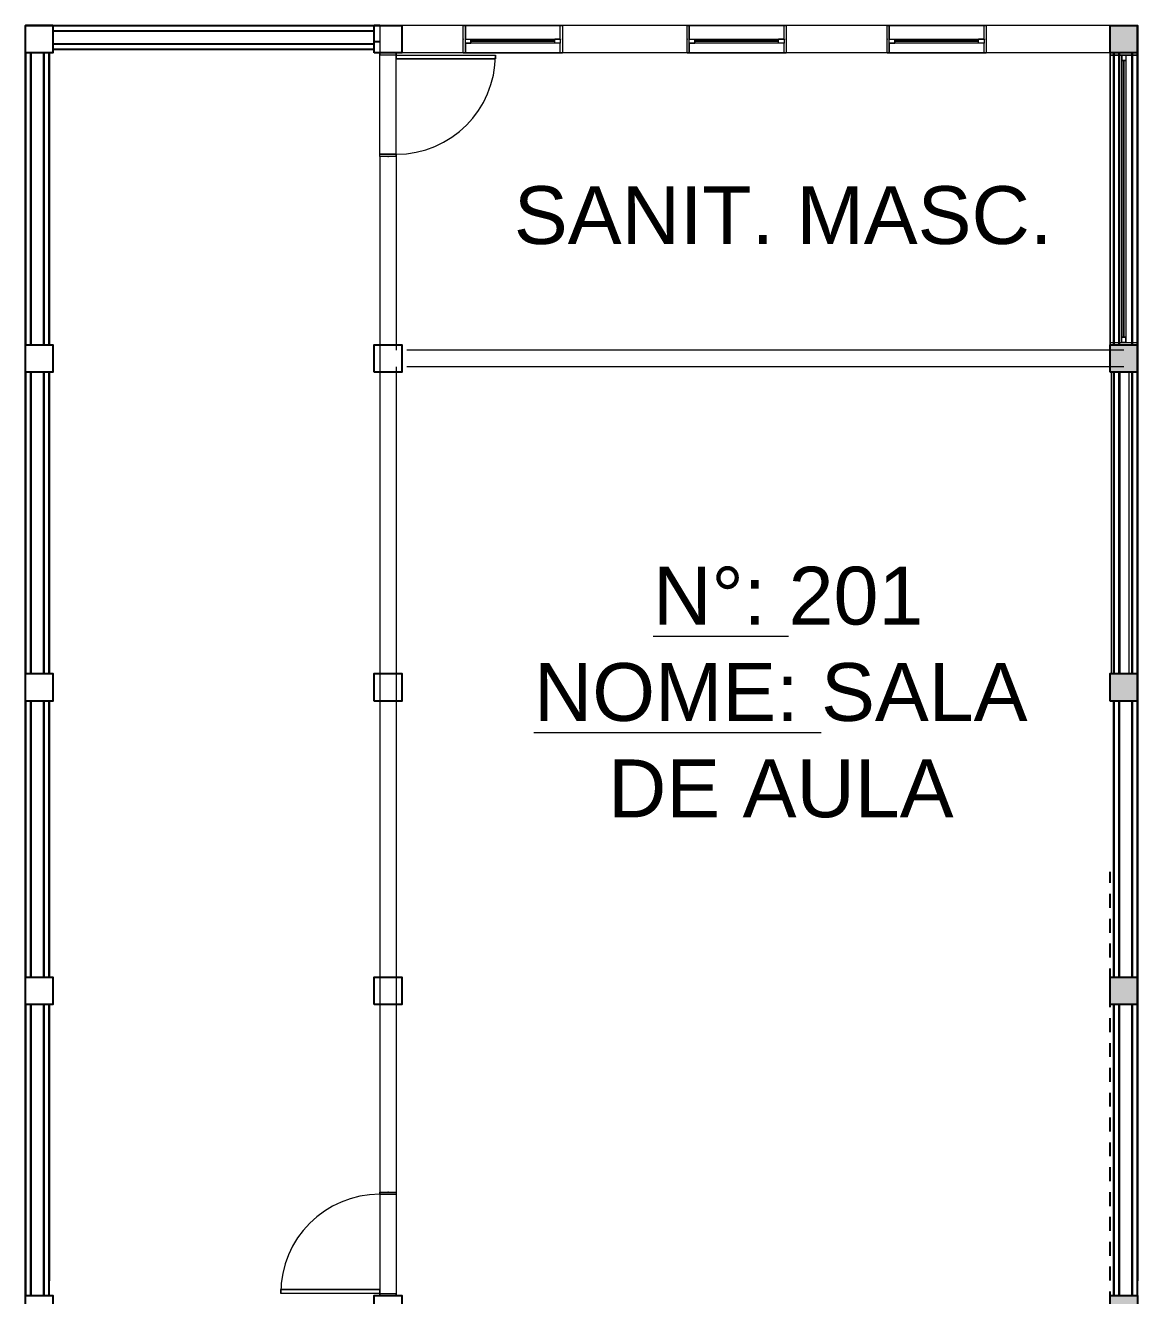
# Model space of a CAD drawing. Header units: metres. Extents: x 512 to 829, y -209 to 245.
# Drawn here: x 652.12 to 662.28, y -136.5 to -124.9 of the extents above; entities that cross this region are included whole.
import ezdxf

# ---------------------------------------------------------------- set-up
doc = ezdxf.new("R2010")
doc.units = ezdxf.units.M
doc.header["$LTSCALE"] = 0.508
doc.set_wipeout_variables(frame=1)
doc.header["$PDSIZE"] = -2
doc.linetypes.add('HIDDEN', pattern=[0.375, 0.25, -0.125])
for name, color, linetype, lineweight in [('03', 3, 'Continuous', 15), ('AMB-NOVOS', 10, 'Continuous', 15), ('None', 7, 'Continuous', 5), ('NãoImprimir', 7, 'Continuous', 5), ('Peitoris', 2, 'Continuous', 5), ('PORTAS-JAN-ESCADA-DIVS-AUX', 2, 'Continuous', 15), ('Telhado-Princ', 7, 'Continuous', 5)]:
    doc.layers.add(name, color=color, linetype=linetype, lineweight=lineweight)
for name, color, linetype in [('ARQ-COR', 2, 'Continuous'), ('ARQ-CXO', 2, 'Continuous'), ('MB-ARQ-PORTA-PROJEÇÃO ABERTURA', 1, 'HIDDEN'), ('PENA06', 6, 'Continuous')]:
    doc.layers.add(name, color=color, linetype=linetype)

# ---------------------------------------------------------------- blocks, each defined once
blk = doc.blocks.new('Grupo-5086')
at = {"color": 7, "linetype": 'Continuous', "lineweight": 5}
for points in [[(-0.45, 0.125), (-0.43095, 0.125), (-0.43095, -0.125), (-0.45, -0.125)], [(0.43095, 0.125), (0.45, 0.125), (0.45, -0.125), (0.43095, -0.125)]]:
    blk.add_wipeout(points, dxfattribs=at).dxf.layer = 'None'
at = {"layer": 'None', "color": 7, "linetype": 'Continuous', "lineweight": 5}
for points in [[(-0.45, 0.125), (-0.43095, 0.125), (-0.43095, -0.125), (-0.45, -0.125)], [(0.43095, 0.125), (0.45, 0.125), (0.45, -0.125), (0.43095, -0.125)]]:
    blk.add_lwpolyline(points, close=True, dxfattribs=at)
blk = doc.blocks.new('Grupo-5087')
at = {"layer": 'None', "color": 7}
blk.add_blockref('Grupo-5086', (0, 0), dxfattribs=at)
at = {"layer": 'None', "color": 7, "linetype": 'Continuous', "lineweight": 5}
for p, q in [((-0.45, 0.125), (-0.43095, 0.125)), ((-0.43095, 0.125), (-0.43095, -0.125)), ((0.45, 0.125), (0.43095, 0.125)), ((0.43095, 0.125), (0.43095, -0.125)), ((-0.45, -0.125), (-0.43095, -0.125)), ((0.45, -0.125), (0.43095, -0.125))]:
    blk.add_line(p, q, dxfattribs=at)
blk = doc.blocks.new('Grupo-5088')
at = {"layer": 'None', "color": 7, "linetype": 'Continuous', "lineweight": 5}
for p, q in [((-0.43095, 0.034925), (-0.43095, 0)), ((0.43095, 0.034925), (0.43095, 0))]:
    blk.add_line(p, q, dxfattribs=at)
blk = doc.blocks.new('Grupo-5089')
at = {"color": 7, "linetype": 'Continuous', "lineweight": 5}
for points in [[(-0.43095, 0.034925), (-0.38015, 0.034925), (-0.38015, 0), (-0.43095, 0)], [(0.38015, 0.034925), (0.43095, 0.034925), (0.43095, 0), (0.38015, 0)]]:
    blk.add_wipeout(points, dxfattribs=at).dxf.layer = 'None'
at = {"layer": 'None', "color": 7, "linetype": 'Continuous', "lineweight": 5}
for points in [[(-0.43095, 0.034925), (-0.38015, 0.034925), (-0.38015, 0), (-0.43095, 0)], [(0.38015, 0.034925), (0.43095, 0.034925), (0.43095, 0), (0.38015, 0)]]:
    blk.add_lwpolyline(points, close=True, dxfattribs=at)
blk = doc.blocks.new('Grupo-5090')
at = {"layer": 'None', "color": 7}
blk.add_blockref('Grupo-5088', (0, 0), dxfattribs=at)
at = {"color": 7, "linetype": 'Continuous', "lineweight": 5}
blk.add_wipeout([(-0.38015, 0.034925), (0.38015, 0.034925), (0.38015, 0), (-0.38015, 0)], dxfattribs=at).dxf.layer = 'None'
at = {"layer": 'None', "color": 7, "linetype": 'Continuous', "lineweight": 5}
blk.add_lwpolyline([(-0.38015, 0.034925), (0.38015, 0.034925), (0.38015, 0), (-0.38015, 0)], close=True, dxfattribs=at)
at = {"layer": 'None', "color": 7}
blk.add_blockref('Grupo-5089', (0, 0), dxfattribs=at)
at = {"layer": 'None', "color": 7, "linetype": 'Continuous', "lineweight": 5}
for p, q in [((-0.43095, 0.034925), (-0.38015, 0.034925)), ((-0.43095, 0), (-0.38015, 0)), ((-0.38015, 0.034925), (-0.38015, 0)), ((0.43095, 0.034925), (0.38015, 0.034925)), ((0.38015, 0.034925), (0.38015, 0)), ((0.43095, 0), (0.38015, 0))]:
    blk.add_line(p, q, dxfattribs=at)
blk = doc.blocks.new('Grupo-5091')
at = {"color": 7, "linetype": 'Continuous', "lineweight": 9}
blk.add_wipeout([(-0.38, 0.018), (0.38, 0.018), (0.38, 0.017), (-0.38, 0.017)], dxfattribs=at).dxf.layer = 'None'
blk = doc.blocks.new('Grupo-5092')
at = {"layer": 'None', "color": 7}
blk.add_blockref('Grupo-5091', (0, 0), dxfattribs=at)
at = {"layer": 'None', "color": 7, "linetype": 'Continuous', "lineweight": 25}
for p, q in [((-0.38, 0.018), (0.38, 0.018)), ((-0.38, 0.017), (0.38, 0.017))]:
    blk.add_line(p, q, dxfattribs=at)
blk = doc.blocks.new('Grupo-5093')
at = {"layer": 'None', "color": 7, "linetype": 'Continuous', "lineweight": 20}
for p, q in [((0.45, 0.125), (-0.45, 0.125)), ((0.45, -0.125), (-0.45, -0.125))]:
    blk.add_line(p, q, dxfattribs=at)
blk = doc.blocks.new('Window (2D)-428')
at = {"color": 7, "linetype": 'Continuous', "lineweight": 5}
blk.add_wipeout([(-0.45, 0.125), (0.45, 0.125), (0.45, -0.125), (-0.45, -0.125)], dxfattribs=at).dxf.layer = 'None'
at = {"layer": 'None', "color": 7}
blk.add_blockref('Grupo-5087', (0, 0), dxfattribs=at)
at = {"layer": 'None', "color": 7, "linetype": 'Continuous', "lineweight": 5}
for p, q in [((-0.45, 0.125), (0.45, 0.125)), ((-0.45, -0.125), (0.45, -0.125))]:
    blk.add_line(p, q, dxfattribs=at)
at = {"layer": 'NãoImprimir', "linetype": 'Continuous'}
for p in [(-0.45, 0), (0.45, 0)]:
    blk.add_point(p, dxfattribs=at)
at = {"layer": 'Peitoris'}
blk.add_blockref('Grupo-5090', (0, 0), dxfattribs=at)
blk.add_blockref('Grupo-5092', (0, 0), dxfattribs=at)
at = {"layer": 'Telhado-Princ'}
blk.add_blockref('Grupo-5093', (0, 0), dxfattribs=at)
blk = doc.blocks.new('Grupo-5094')
at = {"color": 7, "linetype": 'Continuous', "lineweight": 5}
for points in [[(-0.45, 0.125), (-0.43095, 0.125), (-0.43095, -0.125), (-0.45, -0.125)], [(0.43095, 0.125), (0.45, 0.125), (0.45, -0.125), (0.43095, -0.125)]]:
    blk.add_wipeout(points, dxfattribs=at).dxf.layer = 'None'
at = {"layer": 'None', "color": 7, "linetype": 'Continuous', "lineweight": 5}
for points in [[(-0.45, 0.125), (-0.43095, 0.125), (-0.43095, -0.125), (-0.45, -0.125)], [(0.43095, 0.125), (0.45, 0.125), (0.45, -0.125), (0.43095, -0.125)]]:
    blk.add_lwpolyline(points, close=True, dxfattribs=at)
blk = doc.blocks.new('Grupo-5095')
at = {"layer": 'None', "color": 7}
blk.add_blockref('Grupo-5094', (0, 0), dxfattribs=at)
at = {"layer": 'None', "color": 7, "linetype": 'Continuous', "lineweight": 5}
for p, q in [((-0.45, 0.125), (-0.43095, 0.125)), ((-0.43095, 0.125), (-0.43095, -0.125)), ((0.45, 0.125), (0.43095, 0.125)), ((0.43095, 0.125), (0.43095, -0.125)), ((-0.45, -0.125), (-0.43095, -0.125)), ((0.45, -0.125), (0.43095, -0.125))]:
    blk.add_line(p, q, dxfattribs=at)
blk = doc.blocks.new('Grupo-5096')
at = {"layer": 'None', "color": 7, "linetype": 'Continuous', "lineweight": 5}
for p, q in [((-0.43095, 0.034925), (-0.43095, 0)), ((0.43095, 0.034925), (0.43095, 0))]:
    blk.add_line(p, q, dxfattribs=at)
blk = doc.blocks.new('Grupo-5097')
at = {"color": 7, "linetype": 'Continuous', "lineweight": 5}
for points in [[(-0.43095, 0.034925), (-0.38015, 0.034925), (-0.38015, 0), (-0.43095, 0)], [(0.38015, 0.034925), (0.43095, 0.034925), (0.43095, 0), (0.38015, 0)]]:
    blk.add_wipeout(points, dxfattribs=at).dxf.layer = 'None'
at = {"layer": 'None', "color": 7, "linetype": 'Continuous', "lineweight": 5}
for points in [[(-0.43095, 0.034925), (-0.38015, 0.034925), (-0.38015, 0), (-0.43095, 0)], [(0.38015, 0.034925), (0.43095, 0.034925), (0.43095, 0), (0.38015, 0)]]:
    blk.add_lwpolyline(points, close=True, dxfattribs=at)
blk = doc.blocks.new('Grupo-5098')
at = {"layer": 'None', "color": 7}
blk.add_blockref('Grupo-5096', (0, 0), dxfattribs=at)
at = {"color": 7, "linetype": 'Continuous', "lineweight": 5}
blk.add_wipeout([(-0.38015, 0.034925), (0.38015, 0.034925), (0.38015, 0), (-0.38015, 0)], dxfattribs=at).dxf.layer = 'None'
at = {"layer": 'None', "color": 7, "linetype": 'Continuous', "lineweight": 5}
blk.add_lwpolyline([(-0.38015, 0.034925), (0.38015, 0.034925), (0.38015, 0), (-0.38015, 0)], close=True, dxfattribs=at)
at = {"layer": 'None', "color": 7}
blk.add_blockref('Grupo-5097', (0, 0), dxfattribs=at)
at = {"layer": 'None', "color": 7, "linetype": 'Continuous', "lineweight": 5}
for p, q in [((-0.43095, 0.034925), (-0.38015, 0.034925)), ((-0.43095, 0), (-0.38015, 0)), ((-0.38015, 0.034925), (-0.38015, 0)), ((0.43095, 0.034925), (0.38015, 0.034925)), ((0.38015, 0.034925), (0.38015, 0)), ((0.43095, 0), (0.38015, 0))]:
    blk.add_line(p, q, dxfattribs=at)
blk = doc.blocks.new('Grupo-5099')
at = {"color": 7, "linetype": 'Continuous', "lineweight": 9}
blk.add_wipeout([(-0.38, 0.018), (0.38, 0.018), (0.38, 0.017), (-0.38, 0.017)], dxfattribs=at).dxf.layer = 'None'
blk = doc.blocks.new('Grupo-5100')
at = {"layer": 'None', "color": 7}
blk.add_blockref('Grupo-5099', (0, 0), dxfattribs=at)
at = {"layer": 'None', "color": 7, "linetype": 'Continuous', "lineweight": 25}
for p, q in [((-0.38, 0.018), (0.38, 0.018)), ((-0.38, 0.017), (0.38, 0.017))]:
    blk.add_line(p, q, dxfattribs=at)
blk = doc.blocks.new('Grupo-5101')
at = {"layer": 'None', "color": 7, "linetype": 'Continuous', "lineweight": 20}
for p, q in [((0.45, 0.125), (-0.45, 0.125)), ((0.45, -0.125), (-0.45, -0.125))]:
    blk.add_line(p, q, dxfattribs=at)
blk = doc.blocks.new('Window (2D)-429')
at = {"color": 7, "linetype": 'Continuous', "lineweight": 5}
blk.add_wipeout([(-0.45, 0.125), (0.45, 0.125), (0.45, -0.125), (-0.45, -0.125)], dxfattribs=at).dxf.layer = 'None'
at = {"layer": 'None', "color": 7}
blk.add_blockref('Grupo-5095', (0, 0), dxfattribs=at)
at = {"layer": 'None', "color": 7, "linetype": 'Continuous', "lineweight": 5}
for p, q in [((-0.45, 0.125), (0.45, 0.125)), ((-0.45, -0.125), (0.45, -0.125))]:
    blk.add_line(p, q, dxfattribs=at)
at = {"layer": 'NãoImprimir', "linetype": 'Continuous'}
for p in [(-0.45, 0), (0.45, 0)]:
    blk.add_point(p, dxfattribs=at)
at = {"layer": 'Peitoris'}
blk.add_blockref('Grupo-5098', (0, 0), dxfattribs=at)
blk.add_blockref('Grupo-5100', (0, 0), dxfattribs=at)
at = {"layer": 'Telhado-Princ'}
blk.add_blockref('Grupo-5101', (0, 0), dxfattribs=at)
blk = doc.blocks.new('Grupo-5102')
at = {"color": 7, "linetype": 'Continuous', "lineweight": 5}
for points in [[(-0.45, 0.125), (-0.43095, 0.125), (-0.43095, -0.125), (-0.45, -0.125)], [(0.43095, 0.125), (0.45, 0.125), (0.45, -0.125), (0.43095, -0.125)]]:
    blk.add_wipeout(points, dxfattribs=at).dxf.layer = 'None'
at = {"layer": 'None', "color": 7, "linetype": 'Continuous', "lineweight": 5}
for points in [[(-0.45, 0.125), (-0.43095, 0.125), (-0.43095, -0.125), (-0.45, -0.125)], [(0.43095, 0.125), (0.45, 0.125), (0.45, -0.125), (0.43095, -0.125)]]:
    blk.add_lwpolyline(points, close=True, dxfattribs=at)
blk = doc.blocks.new('Grupo-5103')
at = {"layer": 'None', "color": 7}
blk.add_blockref('Grupo-5102', (0, 0), dxfattribs=at)
at = {"layer": 'None', "color": 7, "linetype": 'Continuous', "lineweight": 5}
for p, q in [((-0.45, 0.125), (-0.43095, 0.125)), ((-0.43095, 0.125), (-0.43095, -0.125)), ((0.45, 0.125), (0.43095, 0.125)), ((0.43095, 0.125), (0.43095, -0.125)), ((-0.45, -0.125), (-0.43095, -0.125)), ((0.45, -0.125), (0.43095, -0.125))]:
    blk.add_line(p, q, dxfattribs=at)
blk = doc.blocks.new('Grupo-5104')
at = {"layer": 'None', "color": 7, "linetype": 'Continuous', "lineweight": 5}
for p, q in [((-0.43095, 0.034925), (-0.43095, 0)), ((0.43095, 0.034925), (0.43095, 0))]:
    blk.add_line(p, q, dxfattribs=at)
blk = doc.blocks.new('Grupo-5105')
at = {"color": 7, "linetype": 'Continuous', "lineweight": 5}
for points in [[(-0.43095, 0.034925), (-0.38015, 0.034925), (-0.38015, 0), (-0.43095, 0)], [(0.38015, 0.034925), (0.43095, 0.034925), (0.43095, 0), (0.38015, 0)]]:
    blk.add_wipeout(points, dxfattribs=at).dxf.layer = 'None'
at = {"layer": 'None', "color": 7, "linetype": 'Continuous', "lineweight": 5}
for points in [[(-0.43095, 0.034925), (-0.38015, 0.034925), (-0.38015, 0), (-0.43095, 0)], [(0.38015, 0.034925), (0.43095, 0.034925), (0.43095, 0), (0.38015, 0)]]:
    blk.add_lwpolyline(points, close=True, dxfattribs=at)
blk = doc.blocks.new('Grupo-5106')
at = {"layer": 'None', "color": 7}
blk.add_blockref('Grupo-5104', (0, 0), dxfattribs=at)
at = {"color": 7, "linetype": 'Continuous', "lineweight": 5}
blk.add_wipeout([(-0.38015, 0.034925), (0.38015, 0.034925), (0.38015, 0), (-0.38015, 0)], dxfattribs=at).dxf.layer = 'None'
at = {"layer": 'None', "color": 7, "linetype": 'Continuous', "lineweight": 5}
blk.add_lwpolyline([(-0.38015, 0.034925), (0.38015, 0.034925), (0.38015, 0), (-0.38015, 0)], close=True, dxfattribs=at)
at = {"layer": 'None', "color": 7}
blk.add_blockref('Grupo-5105', (0, 0), dxfattribs=at)
at = {"layer": 'None', "color": 7, "linetype": 'Continuous', "lineweight": 5}
for p, q in [((-0.43095, 0.034925), (-0.38015, 0.034925)), ((-0.43095, 0), (-0.38015, 0)), ((-0.38015, 0.034925), (-0.38015, 0)), ((0.43095, 0.034925), (0.38015, 0.034925)), ((0.38015, 0.034925), (0.38015, 0)), ((0.43095, 0), (0.38015, 0))]:
    blk.add_line(p, q, dxfattribs=at)
blk = doc.blocks.new('Grupo-5107')
at = {"color": 7, "linetype": 'Continuous', "lineweight": 9}
blk.add_wipeout([(-0.38, 0.018), (0.38, 0.018), (0.38, 0.017), (-0.38, 0.017)], dxfattribs=at).dxf.layer = 'None'
blk = doc.blocks.new('Grupo-5108')
at = {"layer": 'None', "color": 7}
blk.add_blockref('Grupo-5107', (0, 0), dxfattribs=at)
at = {"layer": 'None', "color": 7, "linetype": 'Continuous', "lineweight": 25}
for p, q in [((-0.38, 0.018), (0.38, 0.018)), ((-0.38, 0.017), (0.38, 0.017))]:
    blk.add_line(p, q, dxfattribs=at)
blk = doc.blocks.new('Grupo-5109')
at = {"layer": 'None', "color": 7, "linetype": 'Continuous', "lineweight": 20}
for p, q in [((0.45, 0.125), (-0.45, 0.125)), ((0.45, -0.125), (-0.45, -0.125))]:
    blk.add_line(p, q, dxfattribs=at)
blk = doc.blocks.new('Window (2D)-430')
at = {"color": 7, "linetype": 'Continuous', "lineweight": 5}
blk.add_wipeout([(-0.45, 0.125), (0.45, 0.125), (0.45, -0.125), (-0.45, -0.125)], dxfattribs=at).dxf.layer = 'None'
at = {"layer": 'None', "color": 7}
blk.add_blockref('Grupo-5103', (0, 0), dxfattribs=at)
at = {"layer": 'None', "color": 7, "linetype": 'Continuous', "lineweight": 5}
for p, q in [((-0.45, 0.125), (0.45, 0.125)), ((-0.45, -0.125), (0.45, -0.125))]:
    blk.add_line(p, q, dxfattribs=at)
at = {"layer": 'NãoImprimir', "linetype": 'Continuous'}
for p in [(-0.45, 0), (0.45, 0)]:
    blk.add_point(p, dxfattribs=at)
at = {"layer": 'Peitoris'}
blk.add_blockref('Grupo-5106', (0, 0), dxfattribs=at)
blk.add_blockref('Grupo-5108', (0, 0), dxfattribs=at)
at = {"layer": 'Telhado-Princ'}
blk.add_blockref('Grupo-5109', (0, 0), dxfattribs=at)
blk = doc.blocks.new('Grupo-5254')
at = {"layer": 'None', "color": 7, "linetype": 'Continuous', "lineweight": 5}
for p, q in [((-0.47, 0.075), (-0.47, -0.075)), ((0.47, 0.075), (0.47, -0.075))]:
    blk.add_line(p, q, dxfattribs=at)
blk = doc.blocks.new('Grupo-5255')
at = {"layer": 'None', "color": 7, "linetype": 'Continuous', "lineweight": 5}
for points in [[(-0.47, 0.075), (-0.45, 0.075), (-0.45, -0.075), (-0.47, -0.075)], [(0.45, 0.075), (0.47, 0.075), (0.47, -0.075), (0.45, -0.075)]]:
    blk.add_lwpolyline(points, close=True, dxfattribs=at)
blk = doc.blocks.new('Grupo-5256')
at = {"layer": 'None', "color": 7, "linetype": 'Continuous', "lineweight": 5}
for p, q in [((-0.47, 0.075), (-0.45, 0.075)), ((-0.45, 0.075), (-0.45, -0.075)), ((0.47, 0.075), (0.45, 0.075)), ((0.45, 0.075), (0.45, -0.075)), ((-0.47, -0.075), (-0.45, -0.075)), ((0.47, -0.075), (0.45, -0.075))]:
    blk.add_line(p, q, dxfattribs=at)
at = {"layer": 'None', "color": 7}
for name in ['Grupo-5254', 'Grupo-5255']:
    blk.add_blockref(name, (0, 0), dxfattribs=at)
blk = doc.blocks.new('Grupo-5257')
at = {"layer": 'None', "color": 7, "linetype": 'Continuous', "lineweight": 5}
blk.add_arc((-0.45, 0.075), 0.9, 0, 90, dxfattribs=at)
blk = doc.blocks.new('Grupo-5258')
at = {"layer": 'None', "color": 7, "linetype": 'Continuous', "lineweight": 5}
blk.add_lwpolyline([(-0.45, 0.075), (-0.45, 0.975), (-0.415, 0.975), (-0.415, 0.075)], close=True, dxfattribs=at)
blk = doc.blocks.new('Grupo-5259')
at = {"layer": 'None', "color": 7, "linetype": 'Continuous', "lineweight": 5}
for p, q in [((-0.45, 0.075), (-0.45, 0.975)), ((-0.45, 0.975), (-0.415, 0.975)), ((-0.415, 0.075), (-0.415, 0.975)), ((-0.45, 0.075), (-0.415, 0.075))]:
    blk.add_line(p, q, dxfattribs=at)
at = {"layer": 'None', "color": 7}
blk.add_blockref('Grupo-5258', (0, 0), dxfattribs=at)
blk = doc.blocks.new('Grupo-5260')
at = {"layer": 'Peitoris', "color": 7}
blk.add_blockref('Grupo-5259', (0, 0), dxfattribs=at)
blk = doc.blocks.new('Grupo-5261')
at = {"layer": 'None', "color": 7, "linetype": 'Continuous', "lineweight": 5}
for p, q in [((0.47, 0.075), (-0.47, 0.075)), ((0.47, -0.075), (-0.47, -0.075))]:
    blk.add_line(p, q, dxfattribs=at)
blk = doc.blocks.new('Door (2D)-182')
at = {"layer": 'NãoImprimir', "color": 7, "linetype": 'Continuous', "lineweight": 5}
for p in [(-0.47, 0), (0.47, 0)]:
    blk.add_point(p, dxfattribs=at)
at = {"layer": 'None', "color": 7}
for name in ['Grupo-5260', 'Grupo-5256']:
    blk.add_blockref(name, (0, 0), dxfattribs=at)
at = {"layer": 'Peitoris', "color": 7}
blk.add_blockref('Grupo-5257', (0, 0), dxfattribs=at)
at = {"layer": 'Telhado-Princ', "color": 7}
blk.add_blockref('Grupo-5261', (0, 0), dxfattribs=at)
blk = doc.blocks.new('Grupo-5262')
at = {"layer": 'None', "color": 7, "linetype": 'Continuous', "lineweight": 5}
for p, q in [((-0.47, 0.075), (-0.47, -0.075)), ((0.47, 0.075), (0.47, -0.075))]:
    blk.add_line(p, q, dxfattribs=at)
blk = doc.blocks.new('Grupo-5263')
at = {"layer": 'None', "color": 7, "linetype": 'Continuous', "lineweight": 5}
for points in [[(-0.47, 0.075), (-0.45, 0.075), (-0.45, -0.075), (-0.47, -0.075)], [(0.45, 0.075), (0.47, 0.075), (0.47, -0.075), (0.45, -0.075)]]:
    blk.add_lwpolyline(points, close=True, dxfattribs=at)
blk = doc.blocks.new('Grupo-5264')
at = {"layer": 'None', "color": 7, "linetype": 'Continuous', "lineweight": 5}
for p, q in [((-0.47, 0.075), (-0.45, 0.075)), ((-0.45, 0.075), (-0.45, -0.075)), ((0.47, 0.075), (0.45, 0.075)), ((0.45, 0.075), (0.45, -0.075)), ((-0.47, -0.075), (-0.45, -0.075)), ((0.47, -0.075), (0.45, -0.075))]:
    blk.add_line(p, q, dxfattribs=at)
at = {"layer": 'None', "color": 7}
for name in ['Grupo-5262', 'Grupo-5263']:
    blk.add_blockref(name, (0, 0), dxfattribs=at)
blk = doc.blocks.new('Grupo-5265')
at = {"layer": 'None', "color": 7, "linetype": 'Continuous', "lineweight": 5}
blk.add_arc((-0.45, 0.075), 0.9, 0, 90, dxfattribs=at)
blk = doc.blocks.new('Grupo-5266')
at = {"layer": 'None', "color": 7, "linetype": 'Continuous', "lineweight": 5}
blk.add_lwpolyline([(-0.45, 0.075), (-0.45, 0.975), (-0.415, 0.975), (-0.415, 0.075)], close=True, dxfattribs=at)
blk = doc.blocks.new('Grupo-5267')
at = {"layer": 'None', "color": 7, "linetype": 'Continuous', "lineweight": 5}
for p, q in [((-0.45, 0.075), (-0.45, 0.975)), ((-0.45, 0.975), (-0.415, 0.975)), ((-0.415, 0.075), (-0.415, 0.975)), ((-0.45, 0.075), (-0.415, 0.075))]:
    blk.add_line(p, q, dxfattribs=at)
at = {"layer": 'None', "color": 7}
blk.add_blockref('Grupo-5266', (0, 0), dxfattribs=at)
blk = doc.blocks.new('Grupo-5268')
at = {"layer": 'Peitoris', "color": 7}
blk.add_blockref('Grupo-5267', (0, 0), dxfattribs=at)
blk = doc.blocks.new('Grupo-5269')
at = {"layer": 'None', "color": 7, "linetype": 'Continuous', "lineweight": 5}
for p, q in [((0.47, 0.075), (-0.47, 0.075)), ((0.47, -0.075), (-0.47, -0.075))]:
    blk.add_line(p, q, dxfattribs=at)
blk = doc.blocks.new('Door (2D)-183')
at = {"layer": 'NãoImprimir', "color": 7, "linetype": 'Continuous', "lineweight": 5}
for p in [(-0.47, 0), (0.47, 0)]:
    blk.add_point(p, dxfattribs=at)
at = {"layer": 'None', "color": 7}
for name in ['Grupo-5268', 'Grupo-5264']:
    blk.add_blockref(name, (0, 0), dxfattribs=at)
at = {"layer": 'Peitoris', "color": 7}
blk.add_blockref('Grupo-5265', (0, 0), dxfattribs=at)
at = {"layer": 'Telhado-Princ', "color": 7}
blk.add_blockref('Grupo-5269', (0, 0), dxfattribs=at)
blk = doc.blocks.new('Grupo-5422')
at = {"color": 7, "linetype": 'Continuous', "lineweight": 5}
for points in [[(-1.325, 0.125), (-1.30595, 0.125), (-1.30595, -0.125), (-1.325, -0.125)], [(1.30595, 0.125), (1.325, 0.125), (1.325, -0.125), (1.30595, -0.125)]]:
    blk.add_wipeout(points, dxfattribs=at).dxf.layer = 'None'
at = {"layer": 'None', "color": 7, "linetype": 'Continuous', "lineweight": 5}
for points in [[(-1.325, 0.125), (-1.30595, 0.125), (-1.30595, -0.125), (-1.325, -0.125)], [(1.30595, 0.125), (1.325, 0.125), (1.325, -0.125), (1.30595, -0.125)]]:
    blk.add_lwpolyline(points, close=True, dxfattribs=at)
blk = doc.blocks.new('Grupo-5423')
at = {"layer": 'None', "color": 7}
blk.add_blockref('Grupo-5422', (0, 0), dxfattribs=at)
at = {"layer": 'None', "color": 7, "linetype": 'Continuous', "lineweight": 5}
for p, q in [((-1.325, 0.125), (-1.30595, 0.125)), ((-1.30595, 0.125), (-1.30595, -0.125)), ((1.325, 0.125), (1.30595, 0.125)), ((1.30595, 0.125), (1.30595, -0.125)), ((-1.325, -0.125), (-1.30595, -0.125)), ((1.325, -0.125), (1.30595, -0.125))]:
    blk.add_line(p, q, dxfattribs=at)
blk = doc.blocks.new('Grupo-5424')
at = {"layer": 'None', "color": 7, "linetype": 'Continuous', "lineweight": 5}
for p, q in [((-1.306, 0.017), (-1.306, -0.017)), ((1.306, 0.017), (1.306, -0.017))]:
    blk.add_line(p, q, dxfattribs=at)
blk = doc.blocks.new('Grupo-5425')
at = {"color": 7, "linetype": 'Continuous', "lineweight": 5}
for points in [[(-1.306, 0.017), (-1.255, 0.017), (-1.255, -0.017), (-1.306, -0.017)], [(1.255, 0.017), (1.306, 0.017), (1.306, -0.017), (1.255, -0.017)]]:
    blk.add_wipeout(points, dxfattribs=at).dxf.layer = 'None'
at = {"layer": 'None', "color": 7, "linetype": 'Continuous', "lineweight": 5}
for points in [[(-1.306, 0.017), (-1.255, 0.017), (-1.255, -0.017), (-1.306, -0.017)], [(1.255, 0.017), (1.306, 0.017), (1.306, -0.017), (1.255, -0.017)]]:
    blk.add_lwpolyline(points, close=True, dxfattribs=at)
blk = doc.blocks.new('Grupo-5426')
at = {"layer": 'None', "color": 7}
blk.add_blockref('Grupo-5424', (0, 0), dxfattribs=at)
at = {"color": 7, "linetype": 'Continuous', "lineweight": 5}
blk.add_wipeout([(-1.255, 0.017), (1.255, 0.017), (1.255, -0.017), (-1.255, -0.017)], dxfattribs=at).dxf.layer = 'None'
at = {"layer": 'None', "color": 7, "linetype": 'Continuous', "lineweight": 5}
blk.add_lwpolyline([(-1.255, 0.017), (1.255, 0.017), (1.255, -0.017), (-1.255, -0.017)], close=True, dxfattribs=at)
at = {"layer": 'None', "color": 7}
blk.add_blockref('Grupo-5425', (0, 0), dxfattribs=at)
at = {"layer": 'None', "color": 7, "linetype": 'Continuous', "lineweight": 5}
for p, q in [((-1.306, 0.017), (-1.255, 0.017)), ((-1.255, 0.017), (-1.255, -0.017)), ((1.306, 0.017), (1.255, 0.017)), ((1.255, 0.017), (1.255, -0.017)), ((-1.306, -0.017), (-1.255, -0.017)), ((1.306, -0.017), (1.255, -0.017))]:
    blk.add_line(p, q, dxfattribs=at)
blk = doc.blocks.new('Grupo-5427')
at = {"color": 7, "linetype": 'Continuous', "lineweight": 9}
blk.add_wipeout([(-1.25515, 0.000635), (1.25515, 0.000635), (1.25515, -0.000635), (-1.25515, -0.000635)], dxfattribs=at).dxf.layer = 'None'
blk = doc.blocks.new('Grupo-5428')
at = {"layer": 'None', "color": 7}
blk.add_blockref('Grupo-5427', (0, 0), dxfattribs=at)
at = {"layer": 'None', "color": 7, "linetype": 'Continuous', "lineweight": 25}
for p, q in [((-1.25515, 0.000635), (1.25515, 0.000635)), ((-1.25515, -0.000635), (1.25515, -0.000635))]:
    blk.add_line(p, q, dxfattribs=at)
blk = doc.blocks.new('Grupo-5429')
at = {"layer": 'None', "color": 7, "linetype": 'Continuous', "lineweight": 20}
for p, q in [((1.325, 0.125), (-1.325, 0.125)), ((1.325, -0.125), (-1.325, -0.125))]:
    blk.add_line(p, q, dxfattribs=at)
blk = doc.blocks.new('Window (2D)-463')
at = {"color": 7, "linetype": 'Continuous', "lineweight": 5}
blk.add_wipeout([(-1.325, 0.125), (1.325, 0.125), (1.325, -0.125), (-1.325, -0.125)], dxfattribs=at).dxf.layer = 'None'
at = {"layer": 'None', "color": 7}
blk.add_blockref('Grupo-5423', (0, 0), dxfattribs=at)
at = {"layer": 'None', "color": 7, "linetype": 'Continuous', "lineweight": 5}
for p, q in [((-1.325, 0.125), (1.325, 0.125)), ((-1.325, -0.125), (1.325, -0.125))]:
    blk.add_line(p, q, dxfattribs=at)
at = {"layer": 'NãoImprimir', "linetype": 'Continuous'}
for p in [(-1.325, 0), (1.325, 0)]:
    blk.add_point(p, dxfattribs=at)
at = {"layer": 'Peitoris'}
blk.add_blockref('Grupo-5426', (0, 0), dxfattribs=at)
blk.add_blockref('Grupo-5428', (0, 0), dxfattribs=at)
at = {"layer": 'Telhado-Princ'}
blk.add_blockref('Grupo-5429', (0, 0), dxfattribs=at)

msp = doc.modelspace()

# ---------------------------------------------------------------- hatches: boundary and pattern name
at = {"layer": 'None', "linetype": 'Continuous', "lineweight": 0}
for points in [[(662.0245, -131.0711), (662.0245, -130.8196), (662.2759, -130.8196), (662.2759, -131.0711)], [(662.0245, -133.8447), (662.0245, -133.5932), (662.2759, -133.5932), (662.2759, -133.8447)], [(662.0245, -136.754), (662.0245, -136.5026), (662.2759, -136.5026), (662.2759, -136.754)]]:
    msp.add_hatch(color=255, dxfattribs=at).paths.add_polyline_path(points)

# ---------------------------------------------------------------- linework, layer by layer
at = {"layer": '03'}
for p, q in [((655.3536, -126.0964), (655.3536, -135.5771)), ((655.5045, -126.0964), (655.5045, -127.8667)), ((662.1502, -127.8667), (655.5999, -127.8667)), ((655.5045, -128.0176), (655.5045, -135.5771)), ((662.1502, -128.0176), (655.5999, -128.0176))]:
    msp.add_line(p, q, dxfattribs=at)
at = {"layer": 'ARQ-COR', "color": 2, "ltscale": 0.1}
for p, q in [((652.3679, -124.8994), (655.3033, -124.8994)), ((652.3679, -124.9478), (655.3033, -124.9478)), ((652.2861, -125.1508), (652.2861, -127.8165)), ((652.2861, -127.8165), (652.2861, -125.1508)), ((652.3346, -125.1508), (652.3346, -127.8165)), ((652.3346, -127.8165), (652.3346, -125.1508)), ((652.2861, -128.0679), (652.2861, -130.8196)), ((652.2861, -130.8196), (652.2861, -128.0679)), ((652.3346, -128.0679), (652.3346, -130.8196)), ((652.3346, -130.8196), (652.3346, -128.0679)), ((662.2274, -128.0679), (662.2274, -130.8196)), ((662.2274, -130.8196), (662.2274, -128.0679)), ((662.2759, -128.0679), (662.2759, -130.8196)), ((662.2759, -130.8196), (662.2759, -128.0679)), ((652.2861, -131.0711), (652.2861, -133.5932)), ((652.2861, -133.5932), (652.2861, -131.0711)), ((652.3346, -131.0711), (652.3346, -133.5932)), ((652.3346, -133.5932), (652.3346, -131.0711)), ((662.2274, -131.0711), (662.2274, -133.5932)), ((662.2274, -133.5932), (662.2274, -131.0711)), ((662.2759, -131.0711), (662.2759, -133.5932)), ((662.2759, -133.5932), (662.2759, -131.0711)), ((652.2861, -133.8447), (652.2861, -136.5026)), ((652.2861, -136.5026), (652.2861, -133.8447)), ((652.3346, -133.8447), (652.3346, -136.3668)), ((652.3346, -136.5026), (652.3346, -133.8447)), ((662.2274, -133.8447), (662.2274, -136.5026)), ((662.2274, -136.5026), (662.2274, -133.8447)), ((662.2759, -133.8447), (662.2759, -136.3668)), ((662.2759, -136.5026), (662.2759, -133.8447))]:
    msp.add_line(p, q, dxfattribs=at)
at = {"layer": 'ARQ-CXO', "color": 2, "ltscale": 0.1}
for p, q in [((652.3679, -125.0691), (655.3033, -125.0691)), ((652.1164, -125.1508), (652.1164, -127.8165)), ((652.1164, -127.8165), (652.1164, -125.1508)), ((652.1649, -125.1508), (652.1649, -127.8165)), ((652.1649, -127.8165), (652.1649, -125.1508)), ((652.3679, -125.1176), (655.3033, -125.1176)), ((652.1164, -128.0679), (652.1164, -130.8196)), ((652.1164, -130.8196), (652.1164, -128.0679)), ((652.1649, -128.0679), (652.1649, -130.8196)), ((652.1649, -130.8196), (652.1649, -128.0679)), ((662.0577, -128.0679), (662.0577, -130.8196)), ((662.0577, -130.8196), (662.0577, -128.0679)), ((662.1062, -128.0679), (662.1062, -130.8196)), ((662.1062, -130.8196), (662.1062, -128.0679)), ((652.1164, -131.0711), (652.1164, -133.5932)), ((652.1164, -133.5932), (652.1164, -131.0711)), ((652.1649, -131.0711), (652.1649, -133.5932)), ((652.1649, -133.5932), (652.1649, -131.0711)), ((662.0577, -131.0711), (662.0577, -133.5932)), ((662.0577, -133.5932), (662.0577, -131.0711)), ((662.1062, -131.0711), (662.1062, -133.5932)), ((662.1062, -133.5932), (662.1062, -131.0711)), ((652.1164, -133.8447), (652.1164, -136.5026)), ((652.1164, -136.5026), (652.1164, -133.8447)), ((652.1649, -133.8447), (652.1649, -136.5026)), ((652.1649, -136.5026), (652.1649, -133.8447)), ((662.0577, -133.8447), (662.0577, -136.5026)), ((662.0577, -136.5026), (662.0577, -133.8447)), ((662.1062, -133.8447), (662.1062, -136.5026)), ((662.1062, -136.5026), (662.1062, -133.8447))]:
    msp.add_line(p, q, dxfattribs=at)
at = {"layer": 'MB-ARQ-PORTA-PROJEÇÃO ABERTURA'}
msp.add_line((662.0245, -136.8192), (662.0245, -132.6328), dxfattribs=at)
at = {"layer": 'None', "color": 7, "linetype": 'Continuous', "lineweight": 25}
for p, q in [((652.3679, -124.8994), (652.1164, -124.8994)), ((655.3536, -124.8994), (655.3033, -124.8994)), ((662.2759, -125.1508), (662.2759, -124.8994)), ((655.3536, -125.0502), (655.3033, -125.0502)), ((662.0245, -125.1508), (662.0245, -125.0502)), ((662.0245, -128.0679), (662.0245, -127.8165)), ((662.2759, -128.0679), (662.2759, -127.8165)), ((662.0245, -131.0711), (662.0245, -130.8196)), ((662.2759, -131.0711), (662.2759, -130.8196)), ((662.0245, -133.8447), (662.0245, -133.5932)), ((662.2759, -133.8447), (662.2759, -133.5932))]:
    msp.add_line(p, q, dxfattribs=at)
at = {"layer": 'None', "color": 7, "linetype": 'Continuous', "lineweight": 18}
for p, q in [((656.1163, -124.8994), (655.3233, -124.8994)), ((655.3536, -124.8994), (655.3536, -125.1508)), ((658.1617, -124.8994), (657.0216, -124.8994)), ((659.9879, -124.8994), (659.067, -124.8994)), ((662.0245, -124.8994), (660.8932, -124.8994)), ((656.1163, -125.1508), (655.4742, -125.1508)), ((658.1617, -125.1508), (657.0216, -125.1508)), ((659.9879, -125.1508), (659.067, -125.1508)), ((662.0245, -125.1508), (660.8932, -125.1508))]:
    msp.add_line(p, q, dxfattribs=at)
at = {"layer": 'None', "color": 7, "linetype": 'Continuous', "lineweight": 25}
for points in [[(655.3033, -125.1508), (655.3033, -124.8994), (655.5548, -124.8994), (655.5548, -125.1508)], [(662.0245, -131.0711), (662.0245, -130.8196), (662.2759, -130.8196), (662.2759, -131.0711)], [(662.0245, -133.8447), (662.0245, -133.5932), (662.2759, -133.5932), (662.2759, -133.8447)], [(662.0245, -136.754), (662.0245, -136.5026), (662.2759, -136.5026), (662.2759, -136.754)]]:
    msp.add_lwpolyline(points, close=True, dxfattribs=at)
at = {"layer": 'PENA06'}
for points in [[(652.1164, -125.1508), (652.1164, -124.8994), (652.3679, -124.8994), (652.3679, -125.1508)], [(652.1164, -128.0679), (652.1164, -127.8165), (652.3679, -127.8165), (652.3679, -128.0679)], [(655.3033, -128.0679), (655.3033, -127.8165), (655.5548, -127.8165), (655.5548, -128.0679)], [(652.1164, -131.0711), (652.1164, -130.8196), (652.3679, -130.8196), (652.3679, -131.0711)], [(655.3033, -131.0711), (655.3033, -130.8196), (655.5548, -130.8196), (655.5548, -131.0711)], [(652.1164, -133.8447), (652.1164, -133.5932), (652.3679, -133.5932), (652.3679, -133.8447)], [(655.3033, -133.8447), (655.3033, -133.5932), (655.5548, -133.5932), (655.5548, -133.8447)], [(652.1164, -136.754), (652.1164, -136.5026), (652.3679, -136.5026), (652.3679, -136.754)], [(655.3033, -136.754), (655.3033, -136.5026), (655.5548, -136.5026), (655.5548, -136.754)]]:
    msp.add_lwpolyline(points, close=True, dxfattribs=at)
at = {"layer": 'PORTAS-JAN-ESCADA-DIVS-AUX'}
for p, q in [((662.0335, -128.0679), (662.0335, -130.8196)), ((662.114, -128.0679), (662.114, -130.8196)), ((662.1958, -128.0679), (662.1958, -130.8196)), ((662.2759, -128.0679), (662.2759, -130.8196))]:
    msp.add_line(p, q, dxfattribs=at)

# ---------------------------------------------------------------- block references
at = {"layer": 'None', "color": 7, "xscale": 1.005894640890275, "yscale": 1.005894640890275, "zscale": 1.005894640890275, "rotation": 90}
msp.add_blockref('Door (2D)-183', (655.429, -136.0298), dxfattribs=at)

# ---------------------------------------------------------------- texts
at = {"layer": 'AMB-NOVOS', "linetype": 'Continuous', "lineweight": 0, "char_height": 0.528095, "attachment_point": 1}
for s, insert in [('\\pi0.21928;{\\fArial|b0|i0|c0|p34;SANIT. MASC.}', (656.3589, -126.3681)), ('\\pi1.49161;{\\fArial|b0|i0|c0|p34;\\LN°:\\l 201\\P\\pi0.40282;\\LNOME: \\lSALA \\P\\pi1.07951;DE AULA}', (656.3589, -129.8443))]:
    msp.add_mtext_dynamic_manual_height_columns(s, width=5.260219, gutter_width=1.5088, heights=[0], dxfattribs=dict(at, insert=insert))

# ---------------------------------------------------------------- next in the draw order: block references
at = {"layer": 'None', "color": 7, "xscale": 1.005894640890275, "yscale": 1.005894640890275, "zscale": 1.005894640890275}
for name, p, rotation in [('Window (2D)-428', (656.569, -125.0251), 180), ('Window (2D)-429', (658.6143, -125.0251), 180), ('Window (2D)-430', (660.4405, -125.0251), 180), ('Window (2D)-463', (662.1502, -126.4836), 90)]:
    msp.add_blockref(name, p, dxfattribs=dict(at, rotation=rotation))

# ---------------------------------------------------------------- next in the draw order: hatches: boundary and pattern name
at = {"layer": 'None', "linetype": 'Continuous', "lineweight": 0}
for points in [[(662.0245, -125.1508), (662.0245, -124.8994), (662.2759, -124.8994), (662.2759, -125.1508)], [(662.0245, -128.0679), (662.0245, -127.8165), (662.2759, -127.8165), (662.2759, -128.0679)]]:
    msp.add_hatch(color=255, dxfattribs=at).paths.add_polyline_path(points)

# ---------------------------------------------------------------- next in the draw order: linework, layer by layer
at = {"layer": 'ARQ-COR', "color": 2, "ltscale": 0.1}
for p, q in [((662.2274, -125.1508), (662.2274, -127.8165)), ((662.2274, -127.8165), (662.2274, -125.1508)), ((662.2759, -125.1508), (662.2759, -127.8165)), ((662.2759, -127.8165), (662.2759, -125.1508))]:
    msp.add_line(p, q, dxfattribs=at)
at = {"layer": 'ARQ-CXO', "color": 2, "ltscale": 0.1}
for p, q in [((662.0577, -125.1508), (662.0577, -127.8165)), ((662.0577, -127.8165), (662.0577, -125.1508)), ((662.1062, -125.1508), (662.1062, -127.8165)), ((662.1062, -127.8165), (662.1062, -125.1508))]:
    msp.add_line(p, q, dxfattribs=at)
at = {"layer": 'None', "color": 7, "linetype": 'Continuous', "lineweight": 25}
for points in [[(662.0245, -125.1508), (662.0245, -124.8994), (662.2759, -124.8994), (662.2759, -125.1508)], [(662.0245, -128.0679), (662.0245, -127.8165), (662.2759, -127.8165), (662.2759, -128.0679)]]:
    msp.add_lwpolyline(points, close=True, dxfattribs=at)

# ---------------------------------------------------------------- next in the draw order: block references
at = {"layer": 'None', "color": 7, "xscale": 1.005894640890275, "yscale": 1.005894640890275, "zscale": 1.005894640890275, "rotation": 269.9999999999999}
msp.add_blockref('Door (2D)-182', (655.429, -125.6236), dxfattribs=at)

doc.saveas('drawing.dxf')
